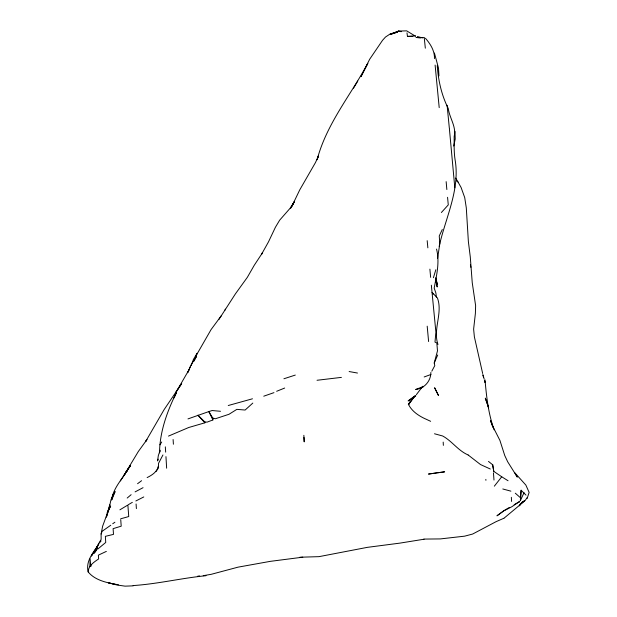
<?xml version="1.0" encoding="UTF-8"?>
<svg xmlns="http://www.w3.org/2000/svg" width="617" height="617" viewBox="0 0 617 617"><rect width="100%" height="100%" fill="white"/><g stroke="black" fill="none" stroke-linecap="round" stroke-linejoin="round"><path stroke-width="0.93" d="M524.049 492.636L520.347 500.719L521.126 490.237L526.008 495.119M520.347 500.719L521.126 490.237M118.425 584.793C107.859 582.957 95.234 580.682 88.169 571.92C88.216 565.82 94.139 561.971 98.651 558.917L98.365 555.153L106.348 551.39M111.731 499.762C113.266 487.654 122.744 478.692 128.537 468.434M174.704 396.438L176.585 392.289C167.269 411.022 159.741 431.669 159.525 452.809L160.05 451.066M108.708 510.236L110.983 499.693L115.101 491.572L111.762 499.878M519.468 501.96L519.522 501.559L514.154 504.721M147.131 477.573C152.854 474.828 159.117 470.393 158.561 463.305L162.934 454.968M109.194 508.423L109.733 504.907L106.224 517.285M437.229 65.618C438.309 80.626 441.548 95.141 448.297 108.569C449.477 118.009 456.588 126.778 454.166 136.442C454.197 144.185 453.85 151.967 455.068 159.649C460.297 189.658 445.482 217.732 439.165 246.391M112.402 497.934L112.965 494.41L111.5 499.716M415.526 36.341L415.603 35.832L407.451 36.411L406.996 32.832M437.576 258.531L439.805 243.676L439.25 235.964L442.289 229.509M96.545 550.163L97.432 546.353L94.293 553.009L96.545 550.163L97.494 545.636L101.142 539.351L101.103 534.044L102.646 526.147L108.553 510.112L110.644 506.033L107.165 512.889L108.553 510.112L106.756 516.344M453.75 146.028L455.215 139.01L454.984 131.267M431.815 371.195L434.792 365.626L434.229 363.02L437.484 350.872L436.836 342.975L434.977 342.127L435.911 332.362L431.345 285.193M433.396 277.727L435.833 269.752M160.181 450.233L158.33 455.57L157.566 460.945L158.183 459.164M527.103 498.536L529.131 492.397L525.869 485.093L514.833 472.807L517.308 477.111L507.698 461.809L504.745 455.508L499.917 440.407L492.366 425.545L490.538 420.593L492.975 427.28M191.177 365.626L193.437 359.395L197.101 353.271L196.005 355.909M101.103 534.044L102.114 531.299L110.751 525.244M430.882 372.46C430.913 381.028 424.311 388.625 415.65 389.474L423.509 386.512L421.257 387.831M173.901 397.965L176.362 391.718M195.944 355.947L211.083 329.571L221.318 315.727M187.73 372.761L191.154 364.701L196.468 356.479L193.73 361.523M188.092 371.904L190.267 366.76M434.229 363.02L437.708 354.96M94.293 553.009L97 547.703M425.298 418.866C418.688 415.796 412.009 411.392 408.601 404.652L410.22 401.59M294.54 201.458L290.345 208.615L293.653 203.255L291.964 206.055L299.754 189.859L315.472 162.556L318.457 156.001L317.107 159.764C326.524 123.94 350.587 95.319 367.825 63.32L360.976 76.616L369.683 59.224L382.555 40.29L385.525 37.02L390.183 33.943L397.433 32.223M176.4 391.625L188.879 370.007M353.51 88.2L357.752 81.089M91.879 555.3L97.856 545.706M123.87 475.537L138.324 451.513L146.946 439.597L145.535 441.71L164.184 409.511L181.691 383.55L175.382 393.014M91.385 556.118L97.879 545.69M159.934 444.811L161.7 442.003M294.486 201.435L290.175 208.184L279.648 220.192L275.398 227.287L268.526 241.795L261.407 254.543L262.518 252.723L254.273 265.256L247.348 277.318L235.409 293.877L218.811 319.598M120.354 480.905L128.575 468.411M123.755 475.707L127.565 469.869M527.057 497.68L525.175 500.503L521.218 503.495L524.088 500.927M129.508 467.007L130.48 465.573M408.601 404.652L414.262 396.399M129.578 466.953L130.58 465.503M155.993 471.496L158.191 468.311L158.145 466.938M224.758 310.32L225.544 309.186M99.044 543.662C93.668 552.277 85.377 560.853 88.169 571.92M412.642 398.574L408.323 404.382L415.156 395.967M519.313 505.855L522.568 501.59M494.34 486.173L501.729 476.779L508.053 480.751M520.517 504.066L519.321 505.57L524.18 500.981M99.985 542.304L101.08 540.947M422.745 386.288L416.352 394.664M441.386 212.503L448.274 204.898L447.564 197.293M519.159 505.585L504.205 518.041M252.816 403.078L245.126 410.043L236.859 409.356L229.007 414.277L215.356 418.766L212.788 418.056L208.824 411.578L187.984 418.904M131.128 494.68L127.195 498.05M137.56 483.713L141.578 480.705M97.848 548.991L105.738 542.459L105.353 536.343L113.505 534.376L113.104 528.661L121.21 526.17L120.739 519.699M414.963 395.829L408.122 400.934L415.85 395.782M503.742 510.76L496.955 515.812L503.873 510.845L511.825 506.742L519.522 501.559M112.718 523.756L114.901 522.229M119.906 509.819L127.179 505.439M132.339 502.338L127.866 504.953L128.745 516.545L120.67 518.804M504.529 510.298L509.272 507.536M135.1 491.888L143.051 487.685M135.863 500.973L143.776 496.947M168.487 436.103L188.733 427.496L204.867 422.807L204.813 421.928L197.934 415.172L204.867 422.807M276.655 391.286L284.684 388.039M503.919 518.234L496.029 521.689L472.676 534.029L464.67 536.158L440.307 538.919L423.91 539.081M401.15 31.521L398.381 31.074L390.492 34.513L398.366 31.328L390.314 34.058L397.448 32.238M273.956 392.651L263.76 396.191M212.788 418.056L212.911 419.946L207.073 422.144L204.813 421.928M283.905 378.769L295.296 375.074M424.164 376.964L430.944 374.488M228.251 405.516L252.469 398.79M90.799 566.259L89.858 566.46L90.113 558.879L90.799 566.259L90.768 565.38M424.056 539.219L399.801 543.137L367.37 547.348L318.997 556.65L299.908 557.228M436.535 472.892L428.445 474.072L444.641 471.828L437.438 472.776M302.77 557.182L270.331 561.347L238.046 567.154L211.261 574.304L203.248 575.676M317.03 380.273L341.409 377.38M206.016 575.707C181.599 578.09 157.59 583.99 133.087 585.572M197.818 576.124L199.63 575.969M398.381 31.074L406.688 30.85L414.886 35.863M133.241 585.849L125.058 586.15L116.744 584.947L108.345 582.78L115.68 584.492M407.451 36.411L412.835 36.364M424.226 37.614L416.012 37.46L420.547 37.984M220.5 411.292L212.132 410.529L208.824 411.578L212.911 419.946M398.528 31.29L401.251 31.668M349.137 371.542L357.482 373.046M502.793 488.972L510.891 491.155M417.385 36.503L422.475 37.93M434.491 433.766L442.682 435.995C452.045 441.078 458.076 450.641 468.095 454.945M490.314 469.02L480.52 464.562L468.195 455.014M425.853 419.082L430.651 421.318M501.729 476.779L493.777 471.373L492.659 464.717L493.777 471.373M456.565 180.951L458.03 182.023L461.092 187.483L464.717 197.587L466.298 207.86L468.372 241.579L470.285 256.934L472.244 282.702L475.622 305.685L475.383 313.467L473.625 329.139L474.373 336.836L482.671 373.501M515.295 493.191L520.763 498.027M488.487 461.416L492.713 464.832M425.437 38.254C430.419 43.946 434.715 50.748 434.484 58.584M455.678 178.066L458.03 182.023M433.065 294.101L432.116 292.45L437.453 298.003C443.006 313.282 432.664 329.077 437.97 344.517M494.163 429.833C488.309 413.799 486.512 396.685 485.001 379.825M434.414 53L438.517 68.163L438.949 75.883M482.795 374.835L483.551 377.38M484.561 380.774L485.062 382.471L484.615 380.782M435.918 279.462L437.368 284.514L435.864 278.012M483.049 374.889L484.168 379.1M435.926 281.051L437.183 286.982L435.803 277.966M470.416 264.755L470.871 267.3M436.543 249.067C439.867 262.094 436.605 275.244 434.175 288.077L435.887 293.029L436.427 297.294M424.28 38.023L425.329 48.188M447.101 105.252L449.361 128.444M449.415 128.999L454.814 187.784M427.18 240.676L427.859 247.841M427.195 326.177L428.607 341.548M435.116 65.07L439.204 107.636M446.145 181.637L446.855 189.542M429.902 269.143L430.635 277.357M493.453 472.823L493.986 480.049M165.317 446.855L165.672 452.145M485.849 479.378L485.911 480.327M173.099 439.512L173.408 444.24M136.087 503.989L136.388 508.616M511.339 497.294L511.593 501.428M166.636 468.203L165.958 456.626M443.191 442.104L443.361 445.366M303.965 437.414L304.204 441.888L303.857 435.317M130.418 465.619L125.698 472.684L130.442 465.642M438.378 395.32L434.677 387.877L438.378 395.32M487.862 405.307L485.301 398.112L488.649 407.891L487.862 405.307"/></g></svg>
